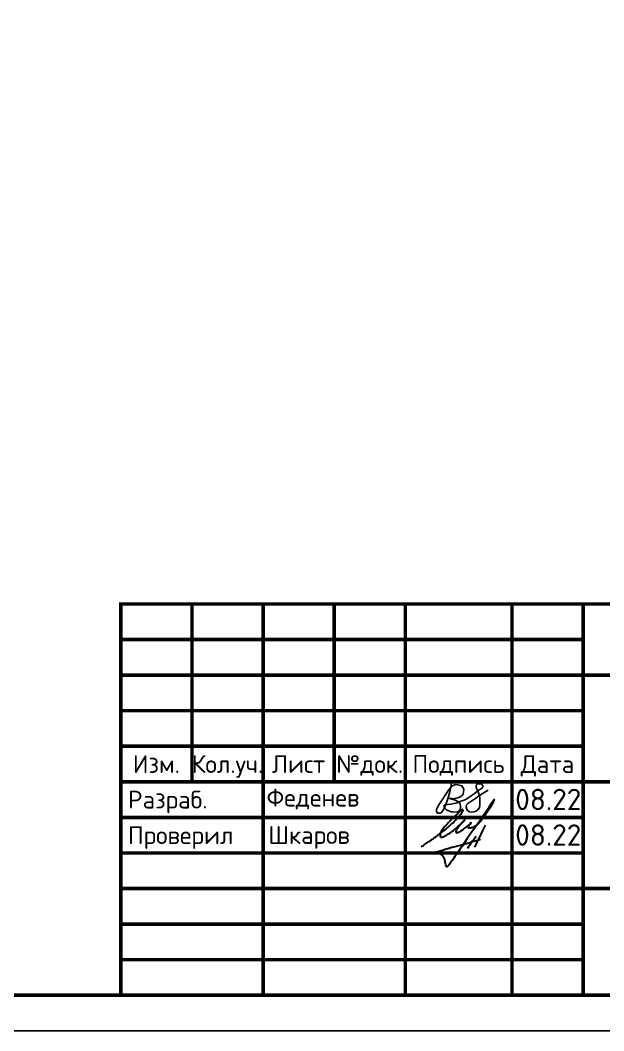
# Model space of a CAD drawing. Header units: millimetres. Extents: x -112426 to 6776, y 1218 to 38707.
# Drawn here: x 2355 to 2437.1, y 2270.4 to 2412.5 of the extents above; entities that cross this region are included whole.
import ezdxf
from ezdxf.enums import TextEntityAlignment as Align

# ---------------------------------------------------------------- set-up
doc = ezdxf.new("R2010")
doc.units = ezdxf.units.MM
doc.layers.add('Размерный', color=4, linetype='Continuous', lineweight=30)
doc.layers.add('Размеры на чертеже', color=250, linetype='Continuous', lineweight=25)
doc.layers.add('рамка', color=7, linetype='Continuous')
doc.styles.add('-ISOCPEUR-', font='isocpeur.ttf')

# ---------------------------------------------------------------- blocks, each defined once
blk = doc.blocks.new('*U154')
blk.add_lwpolyline([(0, 0), (420, 0), (420, -297), (0, -297)], close=True)
at = {"const_width": 0.5}
blk.add_lwpolyline([(20, -5), (415, -5), (415, -292), (20, -292)], close=True, dxfattribs=at)
for points in [[(230, -292), (230, -237), (415, -237)], [(240, -237), (240, -262)], [(250, -237), (250, -292)], [(260, -237), (260, -262)], [(270, -237), (270, -292)], [(285, -237), (285, -292)], [(295, -237), (295, -292)], [(230, -242), (295, -242)], [(230, -247), (295, -247)], [(295, -247), (415, -247)], [(230, -252), (295, -252)], [(230, -257), (295, -257)], [(230, -262), (415, -262)], [(230, -267), (295, -267)], [(230, -272), (295, -272)], [(230, -277), (295, -277)], [(295, -277), (415, -277)], [(230, -282), (295, -282)], [(230, -287), (295, -287)]]:
    blk.add_lwpolyline(points, dxfattribs=at)
at = {"style": '-ISOCPEUR-'}
for s, p in [('Изм.', (235, -259.5)), ('Кол.уч.', (245, -259.5)), ('Лист', (255, -259.5)), ('№док.', (265, -259.5)), ('Подпись', (277.5, -259.5)), ('Дата', (290, -259.5))]:
    blk.add_text(s, height=2.5, dxfattribs=at).set_placement(p, align=Align.MIDDLE_CENTER)
for s, p in [('Разраб.', (231, -264.5)), ('Проверил', (231, -269.5))]:
    blk.add_text(s, height=2.5, dxfattribs=at).set_placement(p, align=Align.MIDDLE_LEFT)
blk.add_attdef('РАЗРАБОТАЛ', text='', height=2.5, dxfattribs=at).set_placement((250.5, -264.22), align=Align.MIDDLE_LEFT)
at = {"style": '-ISOCPEUR-', "flags": 8}
for tag, height, p in [('ДАТА', 2.5, (290.07, -264.4)), ('ДАТА1', 2.5, (290.07, -269.4)), ('ЛИСТ', 3, (386.39, -271.92)), ('ЛИСТОВ', 3, (403.89, -271.92)), ('ФОРМАТ', 3, (380.97, -294.75))]:
    blk.add_attdef(tag, text='', height=height, dxfattribs=at).set_placement(p, align=Align.MIDDLE_CENTER)
at = {"style": '-ISOCPEUR-'}
blk.add_attdef('ПРОВЕРИЛ', (250.75, -270.73), '', height=2.5, dxfattribs=at)
at = {"style": '-ISOCPEUR-', "flags": 8}
blk.add_attdef('ИМЯ_ЧЕРТЕЖА_001', (321.33, -285.18), '', height=3, dxfattribs=at)
blk = doc.blocks.new('подпись')
at = {"lineweight": 30}
for points in [[(-0.82, -1.23), (-0.21, -0.8), (0.43, -0.36), (0.86, -0.08), (1.32, 0.25), (2, 0.77), (2.8, 1.4), (3.27, 1.83), (3.84, 2.36), (4.46, 3.07), (5.01, 3.73), (5.08, 3.95), (5.01, 4.03), (4.91, 4), (4.76, 3.88), (4.33, 3.49), (3.4, 2.58), (2.34, 1.43), (1.83, 0.48), (1.87, 0.23), (1.99, 0.16), (2.17, 0.16), (2.41, 0.25), (3.02, 0.6), (3.71, 1.09), (4.34, 1.62), (5.32, 2.55), (4.75, 1.98), (4.27, 1.36), (4.08, 1.05), (4.07, 0.85), (4.11, 0.78), (4.25, 0.78), (4.42, 0.84), (4.78, 1.05), (5.16, 1.3), (5.47, 1.51), (5.72, 1.73), (6.05, 1.99), (6.23, 2.18), (5.94, 1.88), (5.8, 1.63), (5.8, 1.5), (5.89, 1.44), (6.13, 1.46), (6.57, 1.6), (6.9, 1.79), (7.5, 2.39), (8.04, 3.08), (8.61, 3.92), (9.15, 4.76), (9.43, 5.33), (8, 3.26), (6.29, 0.88), (3.58, -3.07), (3.05, -3.8), (2.85, -4.05), (2.49, -2.98), (2.12, -2.39), (1.3, -1.96), (1.02, -2.03), (2.91, -1.44), (4.7, -0.96), (7.51, -0.15)], [(8.19, 1.85), (6.68, -1.27)], [(6.86, 0.23), (5.67, -1.43)]]:
    blk.add_spline(points, degree=3, dxfattribs=at)
blk = doc.blocks.new('Подпись Леха')
at = {"layer": 'рамка'}
blk.add_blockref('подпись', (2.7, 0.11), dxfattribs=at)

msp = doc.modelspace()

# ---------------------------------------------------------------- linework, layer by layer
msp.add_lwpolyline([(2415.668, 2305.221), (2415.568, 2304.7), (2415.359, 2303.843), (2415.042, 2302.762), (2414.578, 2301.601), (2414.26, 2301.13), (2414.066, 2301.031), (2413.872, 2301.007), (2413.684, 2301.031), (2413.587, 2301.142), (2413.538, 2301.326), (2413.543, 2301.534), (2413.64, 2301.796), (2413.943, 2302.355), (2415.217, 2304.27), (2415.714, 2304.843), (2416.164, 2305.037), (2416.544, 2305.03), (2417.11, 2304.867), (2417.374, 2304.394), (2417.35, 2304.006), (2417.293, 2303.743), (2417.177, 2303.559), (2416.973, 2303.375), (2416.662, 2303.219), (2416.303, 2303.117), (2415.992, 2303.059), (2415.726, 2303.069), (2415.468, 2303.078), (2415.231, 2303.19), (2415.173, 2303.207), (2415.429, 2303.097), (2415.636, 2303.008), (2415.828, 2302.94), (2416.148, 2302.848), (2416.373, 2302.742), (2416.583, 2302.642), (2416.721, 2302.547), (2416.872, 2302.276), (2416.896, 2302.026), (2416.919, 2301.778), (2416.865, 2301.534), (2416.669, 2301.315), (2416.427, 2301.206), (2416.13, 2301.175), (2415.841, 2301.191), (2415.597, 2301.204), (2415.372, 2301.308), (2415.134, 2301.418), (2414.951, 2301.502), (2414.841, 2301.604), (2414.702, 2301.733), (2414.618, 2301.944), (2414.623, 2302.135), (2414.735, 2302.198), (2415.068, 2302.233), (2415.568, 2302.284), (2415.977, 2302.369), (2416.27, 2302.431), (2416.52, 2302.54), (2416.955, 2302.697), (2417.429, 2302.858), (2417.791, 2303.029), (2417.991, 2303.171), (2418.29, 2303.382), (2418.688, 2303.664), (2419.072, 2303.936), (2419.369, 2304.146), (2419.734, 2304.404), (2419.988, 2304.584), (2420.041, 2304.828), (2419.986, 2305.032), (2419.814, 2305.141), (2419.564, 2305.157), (2419.313, 2305.125), (2419.162, 2305.032), (2419.108, 2304.851), (2419.137, 2304.651), (2419.211, 2304.431), (2419.387, 2304.035), (2419.578, 2303.487), (2419.627, 2303.223), (2419.641, 2302.905), (2419.658, 2302.168), (2419.611, 2301.831), (2419.368, 2301.51), (2419.125, 2301.298), (2418.812, 2301.204), (2418.467, 2301.158), (2418.161, 2301.197), (2417.926, 2301.346), (2417.801, 2301.604), (2417.73, 2301.902), (2417.769, 2302.184), (2417.934, 2302.403), (2419.078, 2303.139), (2419.509, 2303.445), (2420.316, 2303.97), (2420.79, 2304.278)])

# ---------------------------------------------------------------- block references
msp.add_blockref('Подпись Леха', (2409.508, 2297.397))
at = {"layer": 'Размеры на чертеже', "lineweight": 90}
ref = msp.add_blockref('*U154', (2139.152, 2567.428), dxfattribs=at)
ref.add_attrib('РАЗРАБОТАЛ', 'Феденев', dxfattribs={"layer": '0', "height": 2.5, "style": '-ISOCPEUR-'}).set_placement((2389.653, 2303.204), align=Align.MIDDLE_LEFT)
ref.add_attrib('ПРОВЕРИЛ', 'Шкаров', (2389.901, 2296.698), dxfattribs={"layer": '0', "height": 2.5, "style": '-ISOCPEUR-'})

# ---------------------------------------------------------------- texts
at = {"layer": 'Размерный', "color": 0, "style": '-ISOCPEUR-'}
for p in [(2424.608, 2301.45), (2424.608, 2296.45)]:
    msp.add_text('08.22', height=3, dxfattribs=at).set_placement(p)

doc.saveas('drawing.dxf')
